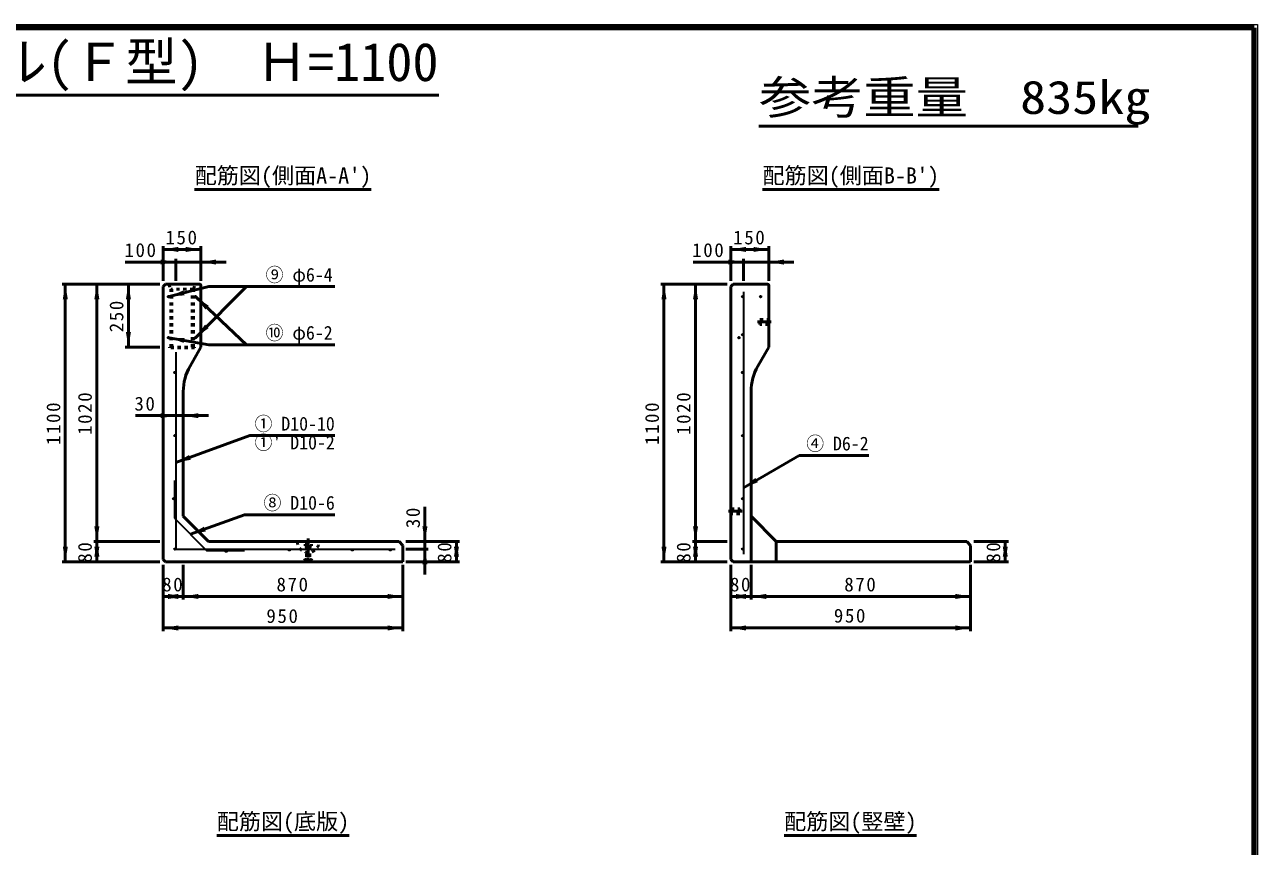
# Model space of a CAD drawing. Units: millimetres, scale not verified. Extents: x 100 to 4105, y 100 to 2870.
# Drawn here: x 2151 to 4105, y 1568 to 2870 of the extents above; entities that cross this region are included whole.
import ezdxf
from ezdxf.enums import TextEntityAlignment as Align

# ---------------------------------------------------------------- set-up
doc = ezdxf.new("R2010")
doc.units = ezdxf.units.MM
doc.header["$LTSCALE"] = 5
doc.linetypes.add('USER2', pattern=[13.4, 10, -1.2, 1, -1.2])
doc.linetypes.add('USER3', pattern=[2.2, 1, -1.2])
doc.layers.add('V-nasSTD', color=7, linetype='Continuous', lineweight=50)
doc.styles.add('ＭＳ ゴシック', font='')
doc.styles.get('ＭＳ ゴシック').set_extended_font_data('MS Gothic')

msp = doc.modelspace()

# ---------------------------------------------------------------- hatches: boundary and pattern name
at = {"layer": 'V-nasSTD'}
for points in [[(2394.434, 2513.737), (2394.434, 2509.737), (2370.434, 2513.737), (2394.434, 2517.737)], [(2406.434, 2513.737), (2406.434, 2517.737), (2430.434, 2513.737), (2406.434, 2509.737)], [(3294.434, 2513.737), (3294.434, 2509.737), (3270.434, 2513.737), (3294.434, 2517.737)], [(3306.434, 2513.737), (3306.434, 2517.737), (3330.434, 2513.737), (3306.434, 2509.737)], [(2366.434, 2493.737), (2366.434, 2497.737), (2390.434, 2493.737), (2366.434, 2489.737)], [(2454.434, 2493.737), (2454.434, 2489.737), (2430.434, 2493.737), (2454.434, 2497.737)], [(3266.434, 2493.737), (3266.434, 2497.737), (3290.434, 2493.737), (3266.434, 2489.737)], [(3354.434, 2493.737), (3354.434, 2489.737), (3330.434, 2493.737), (3354.434, 2497.737)], [(2215.434, 2434.737), (2211.434, 2434.737), (2215.434, 2458.737), (2219.434, 2434.737)], [(2265.434, 2434.737), (2261.434, 2434.737), (2265.434, 2458.737), (2269.434, 2434.737)], [(2315.434, 2434.737), (2311.434, 2434.737), (2315.434, 2458.737), (2319.434, 2434.737)], [(2403.474, 2444.879), (2404.449, 2440.999), (2380.198, 2439.03), (2402.499, 2448.758)], [(3164.421, 2434.737), (3160.421, 2434.737), (3164.421, 2458.737), (3168.421, 2434.737)], [(3214.421, 2434.737), (3210.421, 2434.737), (3214.421, 2458.737), (3218.421, 2434.737)], [(2440.198, 2421.48), (2437.458, 2418.565), (2422.708, 2437.916), (2442.937, 2424.395)], [(2439.661, 2391.748), (2442.488, 2388.919), (2422.683, 2374.785), (2436.834, 2394.578)], [(2315.434, 2382.737), (2319.434, 2382.737), (2315.434, 2358.737), (2311.434, 2382.737)], [(2403.853, 2369.572), (2403.16, 2365.632), (2380.216, 2373.729), (2404.546, 2373.511)], [(2366.434, 2250.272), (2366.434, 2254.272), (2390.434, 2250.272), (2366.434, 2246.272)], [(2426.434, 2250.272), (2426.434, 2246.272), (2402.434, 2250.272), (2426.434, 2254.272)], [(2412.986, 2184.16), (2414.355, 2180.401), (2390.434, 2175.951), (2411.618, 2187.919)], [(3311.218, 2148.138), (3313.218, 2144.674), (3290.434, 2136.138), (3309.218, 2151.602)], [(2265.434, 2074.737), (2269.434, 2074.737), (2265.434, 2050.737), (2261.434, 2074.737)], [(2436.501, 2070.461), (2437.869, 2066.702), (2413.949, 2062.252), (2435.133, 2074.219)], [(2785.434, 2074.737), (2789.434, 2074.737), (2785.434, 2050.737), (2781.434, 2074.737)], [(3214.421, 2074.737), (3218.421, 2074.737), (3214.421, 2050.737), (3210.421, 2074.737)], [(2215.434, 2042.737), (2219.434, 2042.737), (2215.434, 2018.737), (2211.434, 2042.737)], [(2265.434, 2026.737), (2261.434, 2026.737), (2265.434, 2050.737), (2269.434, 2026.737)], [(2265.434, 2042.737), (2269.434, 2042.737), (2265.434, 2018.737), (2261.434, 2042.737)], [(2785.434, 2014.737), (2781.434, 2014.737), (2785.434, 2038.737), (2789.434, 2014.737)], [(2835.434, 2026.737), (2831.434, 2026.737), (2835.434, 2050.737), (2839.434, 2026.737)], [(2835.434, 2042.737), (2839.434, 2042.737), (2835.434, 2018.737), (2831.434, 2042.737)], [(3164.421, 2042.737), (3168.421, 2042.737), (3164.421, 2018.737), (3160.421, 2042.737)], [(3214.421, 2026.737), (3210.421, 2026.737), (3214.421, 2050.737), (3218.421, 2026.737)], [(3214.421, 2042.737), (3218.421, 2042.737), (3214.421, 2018.737), (3210.421, 2042.737)], [(3705.434, 2026.737), (3701.434, 2026.737), (3705.434, 2050.737), (3709.434, 2026.737)], [(3705.434, 2042.737), (3709.434, 2042.737), (3705.434, 2018.737), (3701.434, 2042.737)], [(2394.434, 1963.737), (2394.434, 1959.737), (2370.434, 1963.737), (2394.434, 1967.737)], [(2378.434, 1963.737), (2378.434, 1967.737), (2402.434, 1963.737), (2378.434, 1959.737)], [(2426.434, 1963.737), (2426.434, 1959.737), (2402.434, 1963.737), (2426.434, 1967.737)], [(2726.434, 1963.737), (2726.434, 1967.737), (2750.434, 1963.737), (2726.434, 1959.737)], [(3294.434, 1963.737), (3294.434, 1959.737), (3270.434, 1963.737), (3294.434, 1967.737)], [(3278.434, 1963.737), (3278.434, 1967.737), (3302.434, 1963.737), (3278.434, 1959.737)], [(3326.434, 1963.737), (3326.434, 1959.737), (3302.434, 1963.737), (3326.434, 1967.737)], [(3626.434, 1963.737), (3626.434, 1967.737), (3650.434, 1963.737), (3626.434, 1959.737)], [(2394.434, 1913.737), (2394.434, 1909.737), (2370.434, 1913.737), (2394.434, 1917.737)], [(2726.434, 1913.737), (2726.434, 1917.737), (2750.434, 1913.737), (2726.434, 1909.737)], [(3294.434, 1913.737), (3294.434, 1909.737), (3270.434, 1913.737), (3294.434, 1917.737)], [(3626.434, 1913.737), (3626.434, 1917.737), (3650.434, 1913.737), (3626.434, 1909.737)]]:
    msp.add_hatch(color=256, dxfattribs=at).paths.add_polyline_path(points)

# ---------------------------------------------------------------- linework, layer by layer
at = {"layer": 'V-nasSTD', "lineweight": 100}
for p, q in [((4100, 2865), (105, 2865)), ((4100, 105), (4100, 2865))]:
    msp.add_line(p, q, dxfattribs=at)
at = {"layer": 'V-nasSTD'}
for p, q in [((1397.476, 2758.465), (2807.524, 2758.465)), ((3314.969, 2709.328), (3916.169, 2709.328)), ((2420.434, 2608.737), (2700.434, 2608.737)), ((3320.434, 2608.737), (3600.434, 2608.737)), ((2370.434, 2518.737), (2370.434, 2463.737)), ((2430.434, 2513.737), (2370.434, 2513.737)), ((2430.434, 2518.737), (2430.434, 2463.737)), ((3270.434, 2518.737), (3270.434, 2463.737)), ((3330.434, 2513.737), (3270.434, 2513.737)), ((3330.434, 2518.737), (3330.434, 2463.737)), ((2310.434, 2493.737), (2390.434, 2493.737)), ((2390.434, 2498.737), (2390.434, 2463.737)), ((2390.434, 2493.737), (2430.434, 2493.737)), ((2430.434, 2493.737), (2470.434, 2493.737)), ((3210.434, 2493.737), (3290.434, 2493.737)), ((3290.434, 2498.737), (3290.434, 2463.737)), ((3290.434, 2493.737), (3330.434, 2493.737)), ((3330.434, 2493.737), (3370.434, 2493.737)), ((2365.434, 2458.737), (2210.434, 2458.737)), ((2215.434, 2458.737), (2215.434, 2018.737)), ((2265.434, 2458.737), (2265.434, 2050.737)), ((2315.434, 2458.737), (2315.434, 2358.737)), ((2374.034, 2458.737), (2370.434, 2455.137)), ((2370.434, 2455.137), (2370.434, 2022.337)), ((2428.434, 2458.737), (2374.034, 2458.737)), ((2442.708, 2454.737), (2380.198, 2439.03)), ((2502.708, 2454.737), (2422.683, 2374.785)), ((2430.434, 2456.737), (2430.434, 2358.737)), ((2442.708, 2454.737), (2642.708, 2454.737)), ((3264.421, 2458.737), (3159.421, 2458.737)), ((3164.421, 2458.737), (3164.421, 2018.737)), ((3214.421, 2458.737), (3214.421, 2050.737)), ((3274.034, 2458.737), (3270.434, 2455.137)), ((3270.434, 2455.137), (3270.434, 2022.337)), ((3328.434, 2458.737), (3274.034, 2458.737)), ((3330.434, 2456.737), (3330.434, 2358.737)), ((2502.708, 2362.737), (2422.708, 2437.916)), ((2442.708, 2362.737), (2380.216, 2373.729)), ((2365.434, 2358.737), (2310.434, 2358.737)), ((2430.434, 2358.737), (2413.152, 2328.804)), ((2442.708, 2362.737), (2642.708, 2362.737)), ((3330.434, 2358.737), (3313.152, 2328.804)), ((2402.434, 2288.804), (2402.434, 2090.737)), ((3302.434, 2288.804), (3302.434, 2018.737)), ((2326.434, 2250.272), (2390.434, 2250.272)), ((2402.434, 2250.272), (2390.434, 2250.272)), ((2402.434, 2250.272), (2442.434, 2250.272)), ((2390.434, 2175.951), (2507.708, 2218.636)), ((2507.708, 2218.636), (2642.708, 2218.636)), ((3290.434, 2136.138), (3378.925, 2187.228)), ((3378.925, 2187.228), (3488.925, 2187.228)), ((2413.949, 2062.252), (2499.223, 2093.289)), ((2499.223, 2093.289), (2642.708, 2093.289)), ((2785.434, 2050.737), (2785.434, 2105.737)), ((2402.434, 2090.737), (2442.434, 2050.737)), ((3302.434, 2090.737), (3342.434, 2050.737)), ((2365.434, 2050.737), (2260.434, 2050.737)), ((2265.434, 2050.737), (2265.434, 2018.737)), ((2442.434, 2050.737), (2744.434, 2050.737)), ((2744.434, 2050.737), (2750.434, 2044.737)), ((2750.434, 2018.737), (2750.434, 2044.737)), ((2840.434, 2050.737), (2755.434, 2050.737)), ((2790.434, 2038.737), (2755.434, 2038.737)), ((2785.434, 2050.737), (2785.434, 2038.737)), ((2785.434, 2038.737), (2785.434, 1998.737)), ((2835.434, 2050.737), (2835.434, 2018.737)), ((3264.421, 2050.737), (3209.421, 2050.737)), ((3214.421, 2050.737), (3214.421, 2018.737)), ((3214.421, 2050.737), (3214.421, 2018.737)), ((3342.434, 2050.737), (3644.434, 2050.737)), ((3342.434, 2018.737), (3342.434, 2050.737)), ((3644.434, 2050.737), (3650.434, 2044.737)), ((3650.434, 2018.737), (3650.434, 2044.737)), ((3710.434, 2050.737), (3655.434, 2050.737)), ((3705.434, 2050.737), (3705.434, 2018.737)), ((2365.434, 2018.737), (2210.434, 2018.737)), ((2370.434, 2022.337), (2374.034, 2018.737)), ((2370.434, 1908.737), (2370.434, 2013.737)), ((2374.034, 2018.737), (2750.434, 2018.737)), ((2402.434, 1958.737), (2402.434, 2013.737)), ((2750.434, 1908.737), (2750.434, 2013.737)), ((2840.434, 2018.737), (2755.434, 2018.737)), ((3264.421, 2018.737), (3159.421, 2018.737)), ((3270.434, 2022.337), (3274.034, 2018.737)), ((3270.434, 1908.737), (3270.434, 2013.737)), ((3274.034, 2018.737), (3650.434, 2018.737)), ((3302.434, 1958.737), (3302.434, 2013.737)), ((3650.434, 1908.737), (3650.434, 2013.737)), ((3710.434, 2018.737), (3655.434, 2018.737)), ((2402.434, 1963.737), (2370.434, 1963.737)), ((2402.434, 1963.737), (2370.434, 1963.737)), ((2750.434, 1963.737), (2402.434, 1963.737)), ((3302.434, 1963.737), (3270.434, 1963.737)), ((3302.434, 1963.737), (3270.434, 1963.737)), ((3650.434, 1963.737), (3302.434, 1963.737)), ((2750.434, 1913.737), (2370.434, 1913.737)), ((3650.434, 1913.737), (3270.434, 1913.737)), ((2455.434, 1584.937), (2665.434, 1584.937)), ((3354.834, 1584.937), (3564.834, 1584.937))]:
    msp.add_line(p, q, dxfattribs=at)
at = {"layer": 'V-nasSTD', "linetype": 'USER3'}
for p, q in [((2379.434, 2458.737), (2382.434, 2450.737)), ((2382.434, 2358.737), (2382.434, 2450.737)), ((2418.434, 2450.737), (2382.434, 2450.737)), ((2384.434, 2358.737), (2384.434, 2450.737)), ((2416.434, 2358.737), (2416.434, 2450.737)), ((2418.434, 2450.737), (2421.434, 2458.737)), ((2418.434, 2358.737), (2418.434, 2450.737)), ((3316.434, 2394.737), (3316.434, 2402.737)), ((3316.434, 2402.737), (3330.434, 2402.737)), ((3330.434, 2394.737), (3316.434, 2394.737)), ((2420.434, 2358.737), (2380.434, 2358.737)), ((2380.434, 2357.937), (2380.434, 2358.737)), ((2420.434, 2357.937), (2380.434, 2357.937)), ((2420.434, 2357.937), (2420.434, 2358.737)), ((3270.434, 2102.737), (3284.434, 2102.737)), ((3284.434, 2094.737), (3270.434, 2094.737)), ((3284.434, 2102.737), (3284.434, 2094.737)), ((2595.434, 2046.737), (2605.434, 2046.737)), ((2595.434, 2046.737), (2595.434, 2043.937)), ((2595.434, 2043.937), (2597.634, 2042.737)), ((2595.434, 2043.937), (2605.434, 2043.937)), ((2597.634, 2042.737), (2597.634, 2022.737)), ((2597.634, 2042.737), (2603.234, 2042.737)), ((2603.234, 2042.737), (2605.434, 2043.937)), ((2603.234, 2042.737), (2603.234, 2022.737)), ((2605.434, 2046.737), (2605.434, 2043.937)), ((2593.434, 2020.737), (2597.634, 2022.737)), ((2593.434, 2020.737), (2593.434, 2019.537)), ((2593.434, 2020.737), (2607.434, 2020.737)), ((2593.434, 2019.537), (2607.434, 2019.537)), ((2597.634, 2022.737), (2603.234, 2022.737)), ((2603.234, 2022.737), (2607.434, 2020.737)), ((2607.434, 2020.737), (2607.434, 2019.537))]:
    msp.add_line(p, q, dxfattribs=at)
at = {"layer": 'V-nasSTD', "lineweight": 35}
for p, q in [((3290.434, 2446.737), (3290.434, 2030.737)), ((2390.434, 2350.737), (2390.434, 2038.737)), ((2388.434, 2147.767), (2388.434, 2087.767)), ((2388.434, 2087.767), (2439.463, 2036.737)), ((2390.434, 2038.737), (2738.434, 2038.737)), ((2439.463, 2036.737), (2499.463, 2036.737))]:
    msp.add_line(p, q, dxfattribs=at)
at = {"layer": 'V-nasSTD', "linetype": 'USER2'}
for p, q in [((3312.434, 2398.737), (3334.434, 2398.737)), ((3288.434, 2098.737), (3266.434, 2098.737)), ((2600.434, 2055.737), (2600.434, 2025.737))]:
    msp.add_line(p, q, dxfattribs=at)
at = {"layer": 'V-nasSTD', "lineweight": 13}
msp.add_lwpolyline([(100, 100), (100, 2870), (4105, 2870), (4105, 100)], close=True, dxfattribs=at)
at = {"layer": 'V-nasSTD', "lineweight": 35}
for centre in [(2379.034, 2438.737), (2421.834, 2438.737), (3289.234, 2438.737), (3317.634, 2438.737), (2379.034, 2373.937), (2421.834, 2373.937), (3283.234, 2373.937), (3289.234, 2378.737), (2389.234, 2318.737), (3289.234, 2318.737), (2389.234, 2218.737), (3289.234, 2218.737), (2387.234, 2118.737), (3289.234, 2118.737), (2389.234, 2038.737), (2470.434, 2035.537), (2570.434, 2037.537), (2670.434, 2037.537), (2730.434, 2037.537), (3289.234, 2038.737)]:
    msp.add_circle(centre, 1.2, dxfattribs=at)
at = {"layer": 'V-nasSTD'}
for centre, radius, start, end in [((2428.434, 2456.737), 2, 0, 90), ((3328.434, 2456.737), 2, 0, 90), ((2482.434, 2288.804), 80, 150, 180), ((3382.434, 2288.804), 80, 150, 180)]:
    msp.add_arc(centre, radius, start, end, dxfattribs=at)
at = {"layer": 'V-nasSTD', "linetype": 'USER3'}
msp.add_arc((2600.434, 2050.737), 17.2, 180, 0, dxfattribs=at)

# ---------------------------------------------------------------- texts
at = {"layer": 'V-nasSTD', "style": 'ＭＳ ゴシック'}
for s, height, p in [('1ｓｔタッチウォール(Ｆ型)  Ｈ=1100', 60.81, (2102.5, 2841.409)), ("配筋図(側面A-A')", 25.66, (2560.434, 2643.737)), ("配筋図(側面B-B')", 25.66, (3460.434, 2643.737)), ('配筋図(底版)', 25.66, (2560.434, 1619.937)), ('配筋図(竪壁)', 25.66, (3459.834, 1619.937))]:
    msp.add_text(s, height=height, dxfattribs=at).set_placement(p, align=Align.TOP_CENTER)
at = {"layer": 'V-nasSTD', "style": 'ＭＳ ゴシック', "width": 1.15}
msp.add_text('参考重量\u3000835kg', height=52.79, dxfattribs=at).set_placement((3314.969, 2781.328), align=Align.TOP_LEFT)
at = {"layer": 'V-nasSTD', "style": 'ＭＳ ゴシック', "width": 0.95}
for s, p in [('⑨ φ6-4', (2586.073, 2484.545)), ('⑩ φ6-2', (2586.073, 2392.545)), ('① D10-10', (2578.993, 2248.444)), ("①' D10-2", (2578.993, 2218.636)), ('④ D6-2', (3439.369, 2217.036)), ('⑧ D10-6', (2586.073, 2123.097))]:
    msp.add_text(s, height=21.85, dxfattribs=at).set_placement(p, align=Align.TOP_CENTER)
at = {"layer": 'V-nasSTD', "char_height": 21.99, "attachment_point": 2, "style": 'ＭＳ ゴシック'}
for s, insert in [('\\T1.17;150', (2400.434, 2543.737)), ('\\T1.17;150', (3300.434, 2543.737)), ('\\T1.17;100', (2335.434, 2523.737)), ('\\T1.17;100', (3235.434, 2523.737)), ('\\T1.17;30', (2342.433, 2280.272)), ('\\T1.17;80', (2386.433, 1993.737)), ('\\T1.17;870', (2576.434, 1993.737)), ('\\T1.17;80', (3286.433, 1993.737)), ('\\T1.17;870', (3476.434, 1993.737)), ('\\T1.17;950', (2560.434, 1943.737)), ('\\T1.17;950', (3459.989, 1944.278))]:
    msp.add_mtext(s, dxfattribs=dict(at, insert=insert))
at = {"layer": 'V-nasSTD', "char_height": 21.99, "attachment_point": 2, "rotation": 90, "style": 'ＭＳ ゴシック'}
for s, insert in [('\\T1.17;250', (2285.434, 2408.737)), ('\\T1.17;1100', (2185.434, 2238.737)), ('\\T1.17;1020', (2235.434, 2254.737)), ('\\T1.17;1100', (3134.421, 2238.737)), ('\\T1.17;1020', (3184.421, 2254.737)), ('\\T1.17;30', (2755.434, 2089.487)), ('\\T1.17;80', (2235.434, 2034.737)), ('\\T1.17;80', (2805.434, 2034.737)), ('\\T1.17;80', (3184.421, 2034.737)), ('\\T1.17;80', (3675.434, 2034.737))]:
    msp.add_mtext(s, dxfattribs=dict(at, insert=insert))

doc.saveas('drawing.dxf')
